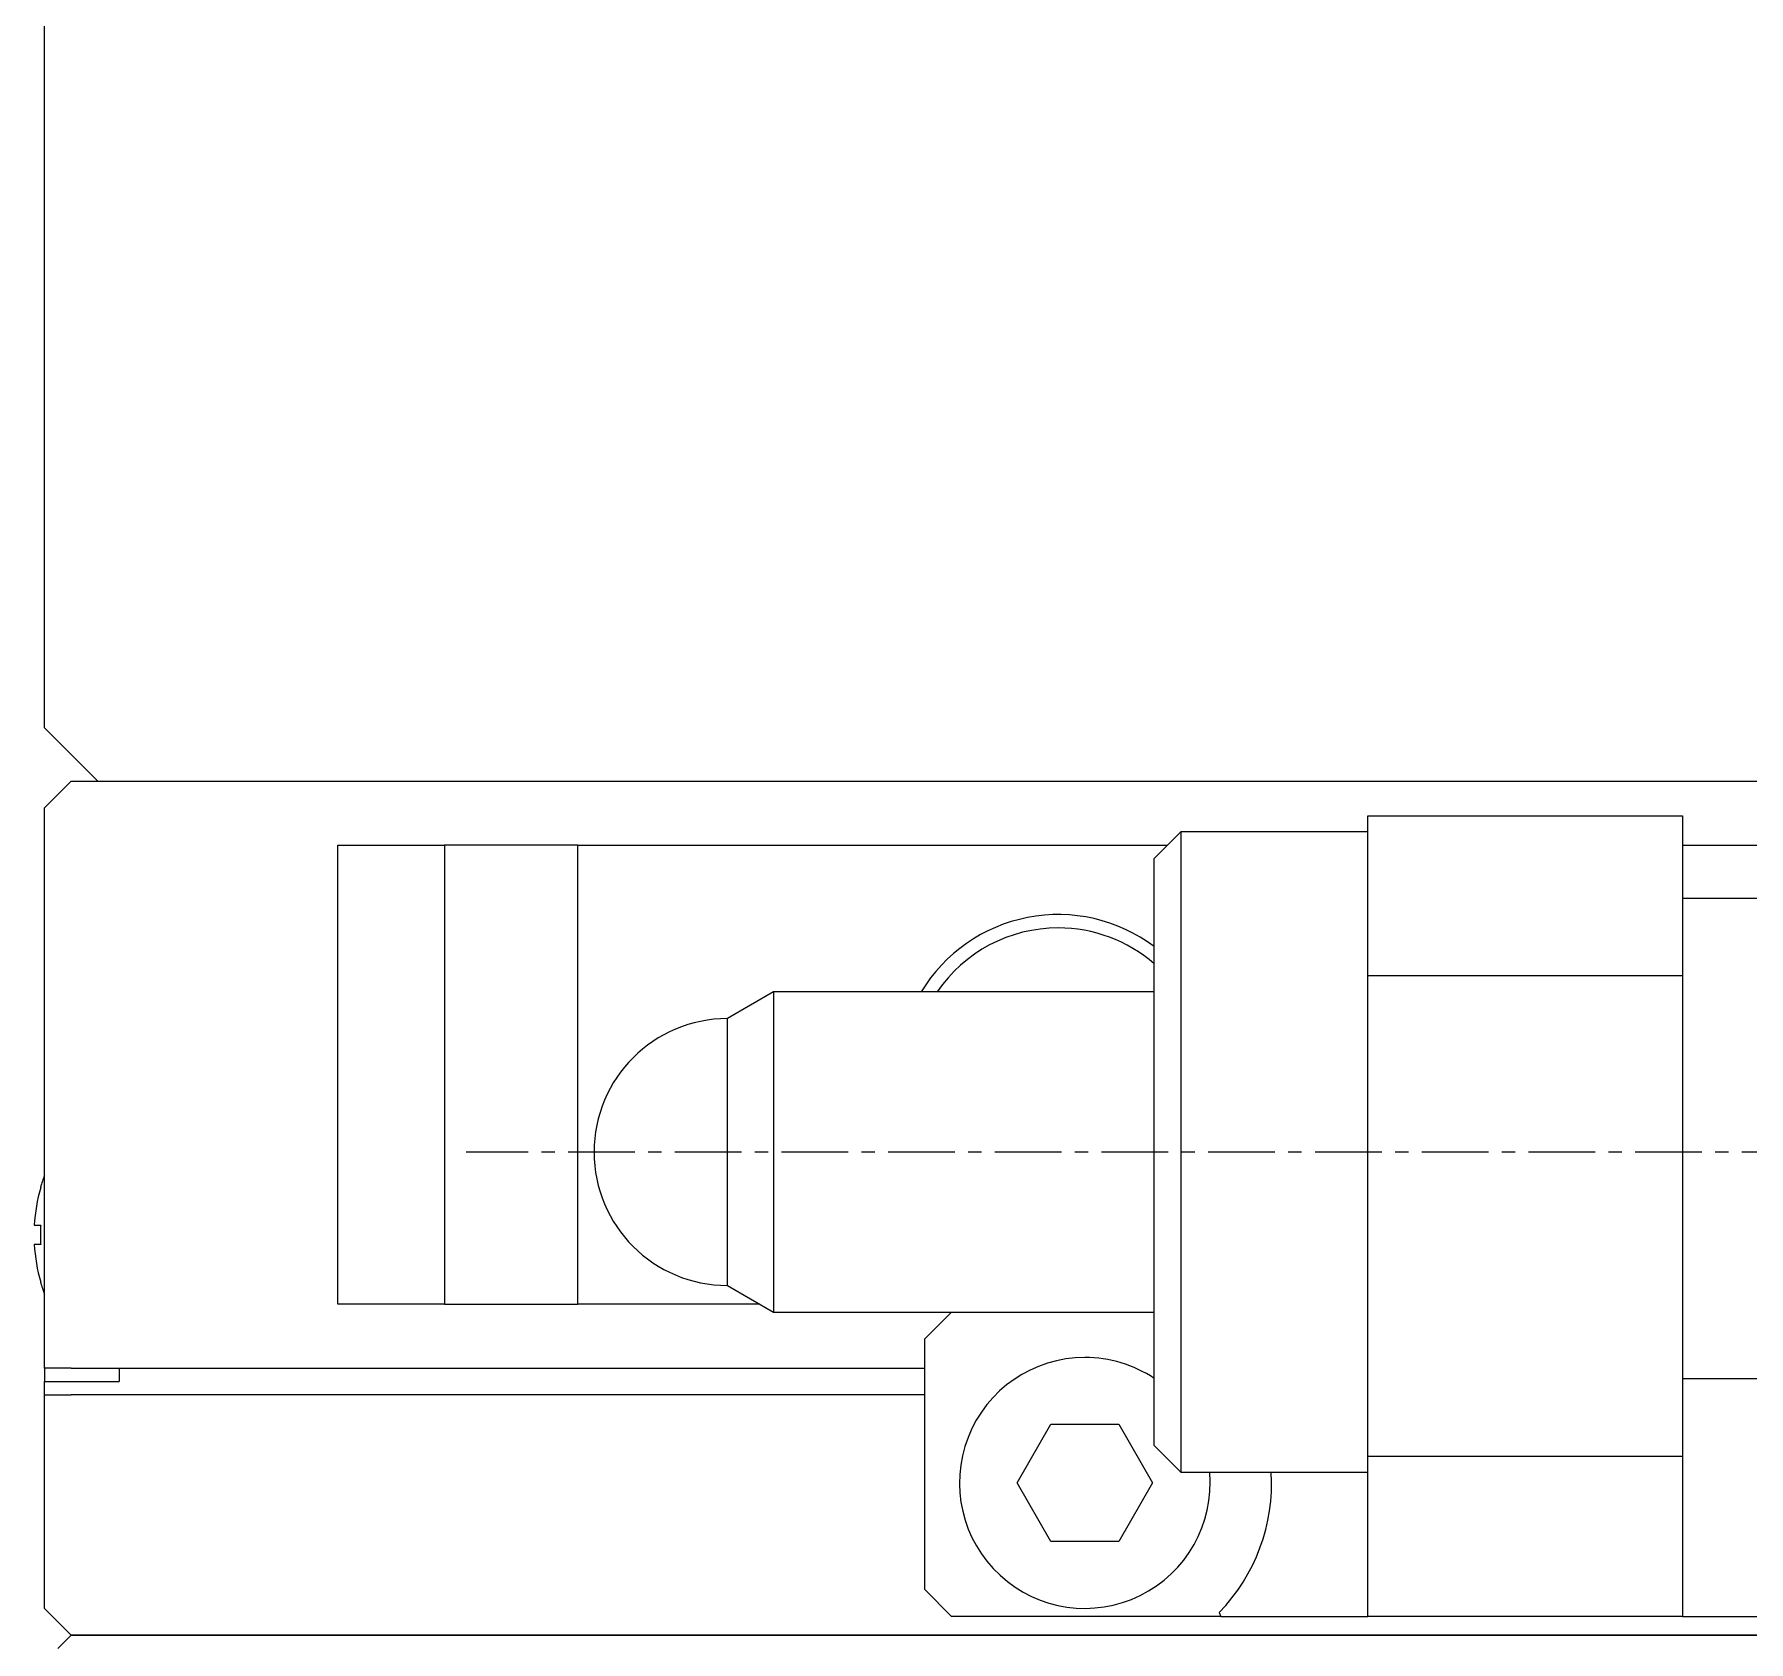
# Model space of a CAD drawing. Extents: x 404 to 637, y 23 to 215.
# Drawn here: x 418.91 to 451.04, y 88.89 to 119.01 of the extents above; entities that cross this region are included whole.
import ezdxf

# ---------------------------------------------------------------- set-up
doc = ezdxf.new("R2010")
doc.units = 0
doc.linetypes.add('CENTER', pattern=[2, 1.25, -0.25, 0.25, -0.25])
doc.layers.get('0').update_dxf_attribs({"linetype": 'CONTINUOUS'})
doc.layers.add('CENTER', color=1, linetype='CENTER')

msp = doc.modelspace()

# ---------------------------------------------------------------- linework, layer by layer
at = {"color": 7, "linetype": 'CONTINUOUS'}
for p, q in [((419.099, 106.017), (419.099, 184.017)), ((419.099, 106.017), (420.099, 105.017)), ((419.099, 104.517), (419.349, 104.767)), ((419.599, 105.017), (419.349, 104.767)), ((419.599, 105.017), (468.599, 105.017)), ((419.099, 94.017), (419.099, 104.517)), ((443.899, 101.367), (443.899, 104.367)), ((443.899, 104.367), (449.799, 104.367)), ((449.799, 104.367), (449.799, 101.367)), ((424.599, 103.817), (426.599, 103.817)), ((424.599, 95.217), (424.599, 103.817)), ((429.099, 103.817), (426.599, 103.817)), ((426.599, 103.817), (426.599, 95.217)), ((429.099, 95.217), (429.099, 103.817)), ((429.099, 103.817), (440.149, 103.817)), ((440.399, 104.067), (439.899, 103.567)), ((440.399, 104.067), (440.399, 92.067)), ((443.899, 104.067), (440.399, 104.067)), ((449.799, 103.817), (454.099, 103.817)), ((439.899, 92.567), (439.899, 103.567)), ((454.599, 102.817), (449.799, 102.817)), ((449.799, 101.367), (443.899, 101.367)), ((443.899, 92.367), (443.899, 101.367)), ((449.799, 101.367), (449.799, 92.367)), ((432.765, 101.067), (432.332, 100.817)), ((439.899, 101.067), (432.765, 101.067)), ((432.765, 101.067), (432.765, 98.04)), ((432.332, 100.817), (431.899, 100.567)), ((431.899, 98.044), (431.899, 100.567)), ((431.899, 95.567), (431.899, 98.044)), ((432.765, 98.04), (432.765, 95.067)), ((419.024, 97.405), (419.029, 97.403)), ((419.024, 97.405), (419.029, 97.403)), ((418.909, 96.697), (419.029, 96.697)), ((418.909, 96.697), (419.029, 96.697)), ((419.029, 96.337), (418.909, 96.337)), ((419.029, 95.631), (419.024, 95.628)), ((431.899, 95.567), (432.332, 95.317)), ((426.599, 95.217), (424.599, 95.217)), ((426.599, 95.217), (429.099, 95.217)), ((432.505, 95.217), (429.099, 95.217)), ((432.332, 95.317), (432.765, 95.067)), ((432.765, 95.067), (439.899, 95.067)), ((436.099, 95.067), (435.599, 94.567)), ((435.599, 89.867), (435.599, 94.567)), ((419.599, 94.017), (419.099, 94.017)), ((419.099, 94.017), (419.099, 93.767)), ((419.599, 94.017), (435.599, 94.017)), ((420.499, 94.017), (420.499, 93.767)), ((419.099, 93.517), (419.099, 93.767)), ((419.099, 93.767), (420.499, 93.767)), ((419.099, 93.517), (419.599, 93.517)), ((419.099, 89.517), (419.099, 93.517)), ((435.599, 93.517), (419.599, 93.517)), ((454.599, 93.817), (449.799, 93.817)), ((437.328, 91.867), (437.964, 92.967)), ((437.964, 92.967), (439.234, 92.967)), ((439.234, 92.967), (439.869, 91.867)), ((439.899, 92.567), (440.399, 92.067)), ((443.899, 92.367), (449.799, 92.367)), ((443.899, 89.367), (443.899, 92.367)), ((449.799, 92.367), (449.799, 89.367)), ((440.399, 92.067), (443.899, 92.067)), ((437.964, 90.767), (437.328, 91.867)), ((439.869, 91.867), (439.234, 90.767)), ((439.234, 90.767), (437.964, 90.767)), ((435.599, 89.867), (436.099, 89.367)), ((419.349, 89.267), (419.099, 89.517)), ((419.099, 89.517), (419.349, 89.267)), ((419.249, 89.367), (419.599, 89.017)), ((419.599, 89.017), (419.249, 89.367)), ((441.146, 89.367), (436.099, 89.367)), ((441.117, 89.436), (441.146, 89.367)), ((441.146, 89.367), (443.899, 89.367)), ((449.799, 89.367), (443.899, 89.367)), ((449.799, 89.367), (452.551, 89.367)), ((419.599, 89.017), (419.349, 89.267)), ((419.349, 89.267), (419.599, 89.017)), ((419.599, 89.017), (419.349, 88.767)), ((468.599, 89.017), (419.599, 89.017)), ((419.599, 89.017), (468.599, 89.017))]:
    msp.add_line(p, q, dxfattribs=at)
msp.add_polyline3d([(419.03, 96.697, 0), (419.03, 96.693, 0), (419.028, 96.691, 0), (419.028, 96.687, 0), (419.028, 96.685, 0), (419.028, 96.683, 0), (419.028, 96.679, 0), (419.028, 96.677, 0), (419.028, 96.673, 0), (419.028, 96.671, 0), (419.028, 96.669, 0), (419.028, 96.665, 0), (419.028, 96.663, 0), (419.028, 96.659, 0), (419.028, 96.657, 0), (419.028, 96.655, 0), (419.028, 96.651, 0), (419.028, 96.649, 0), (419.028, 96.645, 0), (419.026, 96.643, 0), (419.026, 96.641, 0), (419.026, 96.637, 0), (419.026, 96.635, 0), (419.026, 96.631, 0), (419.026, 96.629, 0), (419.026, 96.627, 0), (419.026, 96.623, 0), (419.026, 96.621, 0), (419.026, 96.617, 0), (419.026, 96.615, 0), (419.026, 96.613, 0), (419.026, 96.609, 0), (419.026, 96.607, 0), (419.026, 96.603, 0), (419.026, 96.601, 0), (419.026, 96.599, 0), (419.026, 96.595, 0), (419.026, 96.593, 0), (419.026, 96.589, 0), (419.026, 96.587, 0), (419.026, 96.583, 0), (419.026, 96.581, 0), (419.026, 96.579, 0), (419.026, 96.575, 0), (419.026, 96.573, 0), (419.026, 96.569, 0), (419.024, 96.567, 0), (419.024, 96.565, 0), (419.024, 96.561, 0), (419.024, 96.559, 0), (419.024, 96.555, 0), (419.024, 96.553, 0), (419.024, 96.551, 0), (419.024, 96.547, 0), (419.024, 96.545, 0), (419.024, 96.541, 0), (419.024, 96.539, 0), (419.024, 96.537, 0), (419.024, 96.533, 0), (419.024, 96.531, 0), (419.024, 96.527, 0), (419.024, 96.525, 0), (419.024, 96.523, 0), (419.024, 96.519, 0), (419.024, 96.517, 0), (419.024, 96.513, 0), (419.024, 96.511, 0), (419.024, 96.507, 0), (419.024, 96.505, 0), (419.024, 96.503, 0), (419.024, 96.499, 0), (419.024, 96.497, 0), (419.024, 96.493, 0), (419.024, 96.491, 0), (419.024, 96.489, 0), (419.024, 96.485, 0), (419.024, 96.483, 0), (419.024, 96.479, 0), (419.024, 96.477, 0), (419.024, 96.475, 0), (419.024, 96.471, 0), (419.024, 96.469, 0), (419.024, 96.465, 0), (419.026, 96.463, 0), (419.026, 96.461, 0), (419.026, 96.457, 0), (419.026, 96.455, 0), (419.026, 96.451, 0), (419.026, 96.449, 0), (419.026, 96.447, 0), (419.026, 96.443, 0), (419.026, 96.441, 0), (419.026, 96.437, 0), (419.026, 96.435, 0), (419.026, 96.433, 0), (419.026, 96.429, 0), (419.026, 96.427, 0), (419.026, 96.423, 0), (419.026, 96.421, 0), (419.026, 96.417, 0), (419.026, 96.415, 0), (419.026, 96.413, 0), (419.026, 96.409, 0), (419.026, 96.407, 0), (419.026, 96.403, 0), (419.026, 96.401, 0), (419.026, 96.399, 0), (419.026, 96.395, 0), (419.026, 96.393, 0), (419.026, 96.389, 0), (419.028, 96.387, 0), (419.028, 96.385, 0), (419.028, 96.381, 0), (419.028, 96.379, 0), (419.028, 96.375, 0), (419.028, 96.373, 0), (419.028, 96.371, 0), (419.028, 96.367, 0), (419.028, 96.365, 0), (419.028, 96.361, 0), (419.028, 96.359, 0), (419.028, 96.357, 0), (419.028, 96.353, 0), (419.028, 96.351, 0), (419.028, 96.347, 0), (419.028, 96.345, 0), (419.028, 96.343, 0), (419.03, 96.339, 0), (419.03, 96.337, 0)], dxfattribs=at)
for centre, radius, start, end in [((438.099, 99.517), 3, 53.1301, 148.8911), ((438.099, 99.517), 2.75, 90, 145.6923), ((438.099, 99.517), 2.75, 49.1148, 90), ((431.899, 98.067), 2.5, 90, 270), ((422.099, 96.517), 3.195, 163.8933, 176.7703), ((422.099, 96.517), 3.2, 159.6359, 163.8775), ((422.099, 96.517), 3.195, 183.2297, 196.1067), ((422.099, 96.517), 3.2, 196.1225, 200.3641), ((438.599, 91.867), 2.35, 90, 4.8821), ((438.599, 91.867), 2.35, 56.4138, 90), ((438.599, 91.867), 3.5, 316.011, 3.2758)]:
    msp.add_arc(centre, radius, start, end, dxfattribs=at)
at = {"layer": 'CENTER', "color": 1, "linetype": 'CENTER'}
msp.add_line((476.162, 98.067), (427.001, 98.067), dxfattribs=at)

doc.saveas('drawing.dxf')
